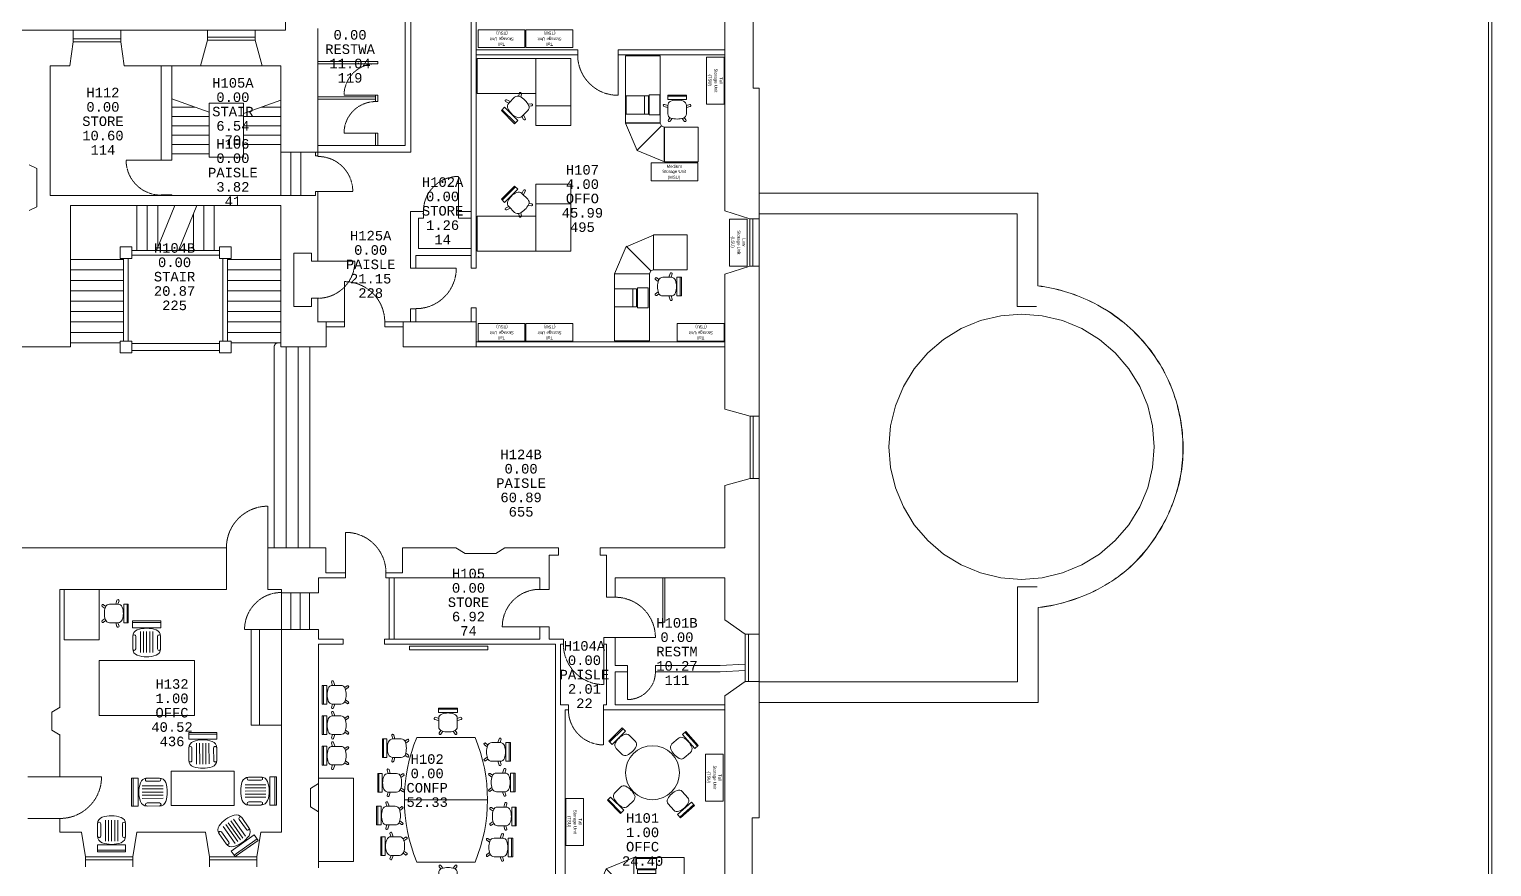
# Model space of a CAD drawing. Extents: x 0 to 84000, y 0 to 59400.
# Drawn here: x 48723 to 83900, y 20954 to 41092 of the extents above; entities that cross this region are included whole.
import ezdxf
from ezdxf.enums import TextEntityAlignment as Align

# ---------------------------------------------------------------- set-up
doc = ezdxf.new("R2010")
doc.units = 0
doc.header["$MEASUREMENT"] = 0
doc.linetypes.add('HIDDEN', pattern=[0.375, 0.25, -0.125])
doc.layers.get('0').update_dxf_attribs({"linetype": 'CONTINUOUS', "lineweight": 18})
for name, color, linetype, lineweight in [('001BUILDING', 7, 'CONTINUOUS', 18), ('001FORMAT', 7, 'CONTINUOUS', 18), ('725FURNITURE', 4, 'CONTINUOUS', 18), ('RM$TXT', 7, 'CONTINUOUS', 18)]:
    doc.layers.add(name, color=color, linetype=linetype, lineweight=lineweight)
doc.styles.add('MONOTXT', font='MONOTXT')

# ---------------------------------------------------------------- blocks, each defined once
blk = doc.blocks.new('1HH0216B')
at = {"linetype": 'Continuous'}
blk.add_line((0, 970), (0, 0), dxfattribs=at)
at = {"linetype": 'HIDDEN'}
for p, q in [((38.082313, 969.252032), (0.000304, 969.999878)), ((76.105602, 967.009669), (38.082313, 969.252032)), ((114.011541, 963.276249), (76.105602, 967.009669)), ((151.741683, 958.057527), (114.011541, 963.276249)), ((189.23785, 951.36155), (151.741683, 958.057527)), ((226.442226, 943.198644), (189.23785, 951.36155)), ((263.297445, 933.581394), (226.442226, 943.198644)), ((299.746679, 922.52463), (263.297445, 933.581394)), ((335.733725, 910.0454), (299.746679, 922.52463)), ((371.203094, 896.162946), (335.733725, 910.0454)), ((406.100095, 880.898675), (371.203094, 896.162946)), ((440.370919, 864.276123), (406.100095, 880.898675)), ((473.962724, 846.32092), (440.370919, 864.276123)), ((506.823713, 827.060752), (473.962724, 846.32092)), ((538.903216, 806.525317), (506.823713, 827.060752)), ((570.151771, 784.746278), (538.903216, 806.525317)), ((600.521193, 761.757219), (570.151771, 784.746278)), ((629.964655, 737.593585), (600.521193, 761.757219)), ((658.436758, 712.292636), (629.964655, 737.593585)), ((685.893599, 685.893384), (658.436758, 712.292636)), ((712.292843, 658.436534), (685.893599, 685.893384)), ((737.593783, 629.964423), (712.292843, 658.436534)), ((761.757407, 600.520954), (737.593783, 629.964423)), ((784.746457, 570.151524), (761.757407, 600.520954)), ((806.525486, 538.902963), (784.746457, 570.151524)), ((827.060911, 506.823453), (806.525486, 538.902963)), ((846.321069, 473.962458), (827.060911, 506.823453)), ((864.276261, 440.370648), (846.321069, 473.962458)), ((880.898803, 406.099818), (864.276261, 440.370648)), ((896.163063, 371.202812), (880.898803, 406.099818)), ((910.045505, 335.733439), (896.163063, 371.202812)), ((922.524724, 299.746389), (910.045505, 335.733439)), ((933.581476, 263.297152), (922.524724, 299.746389)), ((943.198715, 226.44193), (933.581476, 263.297152)), ((951.36161, 189.237551), (943.198715, 226.44193)), ((958.057575, 151.741382), (951.36161, 189.237551)), ((963.276285, 114.011239), (958.057575, 151.741382)), ((967.009693, 76.105298), (963.276285, 114.011239)), ((969.252044, 38.082009), (967.009693, 76.105298)), ((969.999878, 0), (969.252044, 38.082009))]:
    blk.add_line(p, q, dxfattribs=at)
blk = doc.blocks.new('2HH0216B')
at = {"linetype": 'Continuous'}
blk.add_line((0, 1000), (0, 0), dxfattribs=at)
at = {"linetype": 'HIDDEN'}
for p, q in [((39.260117, 999.228902), (0.000314, 999.999878)), ((78.459383, 996.917189), (39.260117, 999.228902)), ((117.537671, 993.068302), (78.459383, 996.917189)), ((156.434725, 987.688176), (117.537671, 993.068302)), ((195.090568, 980.785107), (156.434725, 987.688176)), ((233.445595, 972.369739), (195.090568, 980.785107)), ((271.440666, 962.455049), (233.445595, 972.369739)), ((309.017196, 951.056323), (271.440666, 962.455049)), ((346.117243, 938.191137), (309.017196, 951.056323)), ((382.683603, 923.87933), (346.117243, 938.191137)), ((418.659893, 908.142968), (382.683603, 923.87933)), ((453.99064, 891.006316), (418.659893, 908.142968)), ((488.621367, 872.495797), (453.99064, 891.006316)), ((522.498675, 852.639954), (488.621367, 872.495797)), ((555.570328, 831.469402), (522.498675, 852.639954)), ((587.785333, 809.016785), (555.570328, 831.469402)), ((619.094016, 785.316723), (587.785333, 809.016785)), ((649.4481, 760.405761), (619.094016, 785.316723)), ((678.800784, 734.322308), (649.4481, 760.405761)), ((707.106806, 707.106584), (678.800784, 734.322308)), ((734.322521, 678.800553), (707.106806, 707.106584)), ((760.405965, 649.447862), (734.322521, 678.800553)), ((785.316918, 619.093769), (760.405965, 649.447862)), ((809.016969, 587.785079), (785.316918, 619.093769)), ((831.469576, 555.570067), (809.016969, 587.785079)), ((852.640118, 522.498407), (831.469576, 555.570067)), ((872.49595, 488.621093), (852.640118, 522.498407)), ((891.006458, 453.99036), (872.49595, 488.621093)), ((908.143099, 418.659608), (891.006458, 453.99036)), ((923.87945, 382.683313), (908.143099, 418.659608)), ((938.191246, 346.116949), (923.87945, 382.683313)), ((951.05642, 309.016897), (938.191246, 346.116949)), ((962.455134, 271.440364), (951.05642, 309.016897)), ((972.369813, 233.44529), (962.455134, 271.440364)), ((980.785168, 195.09026), (972.369813, 233.44529)), ((987.688225, 156.434415), (980.785168, 195.09026)), ((993.068339, 117.53736), (987.688225, 156.434415)), ((996.917213, 78.459071), (993.068339, 117.53736)), ((999.228915, 39.259803), (996.917213, 78.459071)), ((999.999878, 0), (999.228915, 39.259803))]:
    blk.add_line(p, q, dxfattribs=at)
blk = doc.blocks.new('3HH0216B')
at = {"linetype": 'Continuous'}
blk.add_line((0, 900), (0, 0), dxfattribs=at)
at = {"linetype": 'HIDDEN'}
for p, q in [((35.334105, 899.306), (0.000283, 899.999878)), ((70.613444, 897.225458), (35.334105, 899.306)), ((105.783903, 893.761459), (70.613444, 897.225458)), ((140.791251, 888.919346), (105.783903, 893.761459)), ((175.581508, 882.706584), (140.791251, 888.919346)), ((210.101033, 875.132754), (175.581508, 882.706584)), ((244.296596, 866.209532), (210.101033, 875.132754)), ((278.115472, 855.950679), (244.296596, 866.209532)), ((311.505515, 844.372012), (278.115472, 855.950679)), ((344.415238, 831.491385), (311.505515, 844.372012)), ((376.793899, 817.32866), (344.415238, 831.491385)), ((408.591571, 801.905673), (376.793899, 817.32866)), ((439.759224, 785.246207), (408.591571, 801.905673)), ((470.248801, 767.375948), (439.759224, 785.246207)), ((500.013289, 748.322452), (470.248801, 767.375948)), ((529.006792, 728.115097), (500.013289, 748.322452)), ((557.184606, 706.785041), (529.006792, 728.115097)), ((584.503282, 684.365175), (557.184606, 706.785041)), ((610.920697, 660.890068), (584.503282, 684.365175)), ((636.396117, 636.395917), (610.920697, 660.890068)), ((660.89026, 610.92049), (636.396117, 636.395917)), ((684.365359, 584.503068), (660.89026, 610.92049)), ((706.785216, 557.184385), (684.365359, 584.503068)), ((728.115263, 529.006564), (706.785216, 557.184385)), ((748.322608, 500.013054), (728.115263, 529.006564)), ((767.376096, 470.24856), (748.322608, 500.013054)), ((785.246345, 439.758978), (767.376096, 470.24856)), ((801.905802, 408.591319), (785.246345, 439.758978)), ((817.328778, 376.793642), (801.905802, 408.591319)), ((831.491494, 344.414977), (817.328778, 376.793642)), ((844.37211, 311.50525), (831.491494, 344.414977)), ((855.950766, 278.115203), (844.37211, 311.50525)), ((866.209609, 244.296324), (855.950766, 278.115203)), ((875.13282, 210.100758), (866.209609, 244.296324)), ((882.70664, 175.581231), (875.13282, 210.100758)), ((888.91939, 140.790972), (882.70664, 175.581231)), ((893.761493, 105.783622), (888.91939, 140.790972)), ((897.22548, 70.613163), (893.761493, 105.783622)), ((899.306011, 35.333822), (897.22548, 70.613163)), ((899.999878, 0), (899.306011, 35.333822))]:
    blk.add_line(p, q, dxfattribs=at)
blk = doc.blocks.new('4HH0216B')
at = {"linetype": 'Continuous'}
blk.add_line((0, 670), (0, 0), dxfattribs=at)
at = {"linetype": 'HIDDEN'}
for p, q in [((26.304277, 669.483324), (0.00021, 669.999878)), ((52.567784, 667.934476), (26.304277, 669.483324)), ((78.750235, 665.355722), (52.567784, 667.934476)), ((104.811259, 661.751038), (78.750235, 665.355722)), ((130.710672, 657.125982), (104.811259, 661.751038)), ((156.408539, 651.487686), (130.710672, 657.125982)), ((181.865235, 644.844844), (156.408539, 651.487686)), ((207.041509, 637.207698), (181.865235, 644.844844)), ((231.898539, 628.588024), (207.041509, 637.207698)), ((256.397999, 618.999114), (231.898539, 628.588024)), ((280.502112, 608.455752), (256.397999, 618.999114)), ((304.173711, 596.974196), (280.502112, 608.455752)), ((327.376296, 584.572149), (304.173711, 596.974196)), ((350.074091, 571.268735), (327.376296, 584.572149)), ((372.232098, 557.084466), (350.074091, 571.268735)), ((393.816149, 542.041213), (372.232098, 557.084466)), ((414.792965, 526.162173), (393.816149, 542.041213)), ((435.130201, 509.471829), (414.792965, 526.162173)), ((454.796498, 491.995917), (435.130201, 509.471829)), ((473.761531, 473.761383), (454.796498, 491.995917)), ((491.99606, 454.796343), (473.761531, 473.761383)), ((509.471966, 435.130041), (491.99606, 454.796343)), ((526.162303, 414.7928), (509.471966, 435.130041)), ((542.041337, 393.815979), (526.162303, 414.7928)), ((557.084583, 372.231923), (542.041337, 393.815979)), ((571.268845, 350.073912), (557.084583, 372.231923)), ((584.572252, 327.376113), (571.268845, 350.073912)), ((596.974291, 304.173523), (584.572252, 327.376113)), ((608.45584, 280.501921), (596.974291, 304.173523)), ((618.999194, 256.397804), (608.45584, 280.501921)), ((628.588097, 231.898342), (618.999194, 256.397804)), ((637.207763, 207.041309), (628.588097, 231.898342)), ((644.844901, 181.865033), (637.207763, 207.041309)), ((651.487735, 156.408335), (644.844901, 181.865033)), ((657.126023, 130.710466), (651.487735, 156.408335)), ((661.751071, 104.811052), (657.126023, 130.710466)), ((665.355747, 78.750026), (661.751071, 104.811052)), ((667.934493, 52.567574), (665.355747, 78.750026)), ((669.483333, 26.304067), (667.934493, 52.567574)), ((669.999878, 0), (669.483333, 26.304067))]:
    blk.add_line(p, q, dxfattribs=at)
blk = doc.blocks.new('5HH0216B')
at = {"linetype": 'Continuous'}
blk.add_line((0, 890), (0, 0), dxfattribs=at)
at = {"linetype": 'HIDDEN'}
for p, q in [((34.941503, 889.31371), (0.000279, 889.999878)), ((69.82885, 887.256285), (34.941503, 889.31371)), ((104.608526, 883.830775), (69.82885, 887.256285)), ((139.226903, 879.042463), (104.608526, 883.830775)), ((173.630603, 872.898732), (139.226903, 879.042463)), ((207.766576, 865.409055), (173.630603, 872.898732)), ((241.582189, 856.58498), (207.766576, 865.409055)), ((275.0253, 846.440114), (241.582189, 856.58498)), ((308.044342, 834.9901), (275.0253, 846.440114)), ((340.588402, 822.252591), (308.044342, 834.9901)), ((372.607299, 808.247229), (340.588402, 822.252591)), ((404.051664, 792.995609), (372.607299, 808.247229)), ((434.87301, 776.521248), (404.051664, 792.995609)), ((465.023814, 758.849547), (434.87301, 776.521248)), ((494.457585, 740.007756), (465.023814, 758.849547)), ((523.128938, 720.024928), (494.457585, 740.007756)), ((550.993666, 698.931873), (523.128938, 720.024928)), ((578.008801, 676.761117), (550.993666, 698.931873)), ((604.132688, 653.546844), (578.008801, 676.761117)), ((629.325048, 629.32485), (604.132688, 653.546844)), ((653.547034, 604.132483), (629.325048, 629.32485)), ((676.761298, 578.008588), (653.547034, 604.132483)), ((698.932046, 550.993446), (676.761298, 578.008588)), ((720.025092, 523.128712), (698.932046, 550.993446)), ((740.007912, 494.457352), (720.025092, 523.128712)), ((758.849693, 465.023575), (740.007912, 494.457352)), ((776.521384, 434.872766), (758.849693, 465.023575)), ((792.995736, 404.051415), (776.521384, 434.872766)), ((808.247346, 372.607046), (792.995736, 404.051415)), ((822.252698, 340.588144), (808.247346, 372.607046)), ((834.990196, 308.04408), (822.252698, 340.588144)), ((846.440201, 275.025034), (834.990196, 308.04408)), ((856.585056, 241.58192), (846.440201, 275.025034)), ((865.40912, 207.766305), (856.585056, 241.58192)), ((872.898787, 173.630329), (865.40912, 207.766305)), ((879.042507, 139.226627), (872.898787, 173.630329)), ((883.830808, 104.608249), (879.042507, 139.226627)), ((887.256306, 69.828572), (883.830808, 104.608249)), ((889.313721, 34.941224), (887.256306, 69.828572)), ((889.999878, 0), (889.313721, 34.941224))]:
    blk.add_line(p, q, dxfattribs=at)
blk = doc.blocks.new('7HH0216B')
at = {"linetype": 'Continuous'}
blk.add_line((0, 760), (0, 0), dxfattribs=at)
at = {"linetype": 'HIDDEN'}
for p, q in [((29.837688, 759.413937), (0.000239, 759.999878)), ((59.629129, 757.657034), (29.837688, 759.413937)), ((89.328627, 754.73188), (59.629129, 757.657034)), ((118.890386, 750.642985), (89.328627, 754.73188)), ((148.268826, 745.396653), (118.890386, 750.642985)), ((177.418645, 739.000974), (148.268826, 745.396653)), ((206.294898, 731.465809), (177.418645, 739.000974)), ((234.85306, 722.802777), (206.294898, 731.465809)), ((263.049095, 713.025237), (234.85306, 722.802777)), ((290.839527, 702.148264), (263.049095, 713.025237)), ((318.181507, 690.188629), (290.839527, 702.148264)), ((345.032873, 677.164774), (318.181507, 690.188629)), ((371.352224, 663.09678), (345.032873, 677.164774)), ((397.098978, 648.00634), (371.352224, 663.09678)), ((422.233433, 631.916721), (397.098978, 648.00634)), ((446.716836, 614.852733), (422.233433, 631.916721)), ((470.511434, 596.840687), (446.716836, 614.852733)), ((493.580537, 577.908356), (470.511434, 596.840687)), ((515.888576, 558.084933), (493.580537, 577.908356)), ((537.401152, 537.400983), (515.888576, 558.084933)), ((558.085095, 515.888401), (537.401152, 537.400983)), ((577.908511, 493.580356), (558.085095, 515.888401)), ((596.840834, 470.511246), (577.908511, 493.580356)), ((614.852873, 446.716643), (596.840834, 470.511246)), ((631.916854, 422.233235), (614.852873, 446.716643)), ((648.006465, 397.098774), (631.916854, 422.233235)), ((663.096897, 371.352016), (648.006465, 397.098774)), ((677.164882, 345.032661), (663.096897, 371.352016)), ((690.188729, 318.18129), (677.164882, 345.032661)), ((702.148355, 290.839307), (690.188729, 318.18129)), ((713.025319, 263.048871), (702.148355, 290.839307)), ((722.802851, 234.852833), (713.025319, 263.048871)), ((731.465874, 206.294669), (722.802851, 234.852833)), ((739.001029, 177.418413), (731.465874, 206.294669)), ((745.396699, 148.268592), (739.001029, 177.418413)), ((750.643022, 118.890151), (745.396699, 148.268592)), ((754.731908, 89.32839), (750.643022, 118.890151)), ((757.657053, 59.628891), (754.731908, 89.32839)), ((759.413946, 29.837449), (757.657053, 59.628891)), ((759.999878, 0), (759.413946, 29.837449))]:
    blk.add_line(p, q, dxfattribs=at)
blk = doc.blocks.new('6HH0216B')
at = {"linetype": 'Continuous'}
blk.add_line((0, 840), (0, 0), dxfattribs=at)
at = {"linetype": 'HIDDEN'}
for p, q in [((32.978497, 839.352258), (0.000264, 839.999878)), ((65.905881, 837.410419), (32.978497, 839.352258)), ((98.731642, 834.177354), (65.905881, 837.410419)), ((131.405166, 829.658048), (98.731642, 834.177354)), ((163.876073, 823.859471), (131.405166, 829.658048)), ((196.094295, 816.790562), (163.876073, 823.859471)), ((228.010154, 808.462222), (196.094295, 816.790562)), ((259.574438, 798.887292), (228.010154, 808.462222)), ((290.738477, 788.080537), (259.574438, 798.887292)), ((321.454219, 776.058619), (290.738477, 788.080537)), ((351.674302, 762.840075), (321.454219, 776.058619)), ((381.352129, 748.445288), (351.674302, 762.840075)), ((410.441939, 732.896453), (381.352129, 748.445288)), ((438.898877, 716.217544), (410.441939, 732.896453)), ((466.679065, 698.434281), (438.898877, 716.217544)), ((493.739668, 679.574084), (466.679065, 698.434281)), ((520.038961, 659.666032), (493.739668, 679.574084)), ((545.536392, 638.740824), (520.038961, 659.666032)), ((570.192645, 616.830724), (545.536392, 638.740824)), ((593.969703, 593.969517), (570.192645, 616.830724)), ((616.830903, 570.192451), (593.969703, 593.969517)), ((638.740995, 545.536191), (616.830903, 570.192451)), ((659.666196, 520.038754), (638.740995, 545.536191)), ((679.574239, 493.739455), (659.666196, 520.038754)), ((698.434428, 466.678846), (679.574239, 493.739455)), ((716.217682, 438.898652), (698.434428, 466.678846)), ((732.896581, 410.441708), (716.217682, 438.898652)), ((748.445408, 381.351894), (732.896581, 410.441708)), ((762.840186, 351.674063), (748.445408, 381.351894)), ((776.05872, 321.453976), (762.840186, 351.674063)), ((788.080628, 290.73823), (776.05872, 321.453976)), ((798.887374, 259.574187), (788.080628, 290.73823)), ((808.462294, 228.0099), (798.887374, 259.574187)), ((816.790624, 196.094039), (808.462294, 228.0099)), ((823.859522, 163.875814), (816.790624, 196.094039)), ((829.65809, 131.404906), (823.859522, 163.875814)), ((834.177385, 98.73138), (829.65809, 131.404906)), ((837.41044, 65.905618), (834.177385, 98.73138)), ((839.352269, 32.978234), (837.41044, 65.905618)), ((839.999878, 0), (839.352269, 32.978234))]:
    blk.add_line(p, q, dxfattribs=at)
blk = doc.blocks.new('TSU')
blk.add_lwpolyline([(0, 425), (1129, 425), (1129, 0), (0, 0)], close=True)
for s, p in [('Tall', (557.5, 347.5)), ('Storage Unit', (557.5, 222.5))]:
    blk.add_text(s, height=75).set_placement(p, align=Align.MIDDLE_CENTER)
blk.add_text('(TSU)', height=75).set_placement((552.5, 72.5), align=Align.MIDDLE)
blk = doc.blocks.new('TBL-1610')
blk.add_lwpolyline([(0, 839.99832), (1609.99678, 839.99832), (1609.99678, 0), (0, 0)], close=True)
blk = doc.blocks.new('PED')
blk.add_lwpolyline([(0, 840), (470, 840), (470, 0), (0, 0)], close=True)
blk = doc.blocks.new('CHAIR')
blk.add_line((-225, -321), (225, -321))
for points in [[(-224, -100), (-224, 100, -0.322923), (-150, 202, -0.162834), (151, 202, -0.323725), (224, 100), (224, -100, -0.314936), (151, -204, -0.176261), (-150, -205, -0.314131), (-224, -100, -0.913611)], [(-123, 210), (-171, 277, 1.000002), (-211, 247), (-171, 193)], [(123, 210), (171, 277, -1.000002), (211, 247), (171, 193)], [(-225, -48), (-316, -77, 0.940476), (-304, -126), (-224, -100)], [(225, -48), (316, -77, -0.940476), (304, -126), (224, -100)]]:
    blk.add_lwpolyline(points, format="xyb")
blk.add_lwpolyline([(-225, -240), (225, -240), (225, -348), (-225, -348)], close=True)
blk = doc.blocks.new('TBL-1410')
blk.add_lwpolyline([(0, 840), (1410, 840), (1410, 0), (0, 0)], close=True)
blk = doc.blocks.new('TERM')
blk.add_line((449, 364), (17, 364))
for points in [[(17, 809), (455, 809), (455, 274), (17, 274)], [(0, 0), (481, 0), (481, 254), (0, 254)]]:
    blk.add_lwpolyline(points, close=True)
blk = doc.blocks.new('TBL-810')
blk.add_lwpolyline([(0, 840), (810, 840), (810, 0), (0, 0)], close=True)
blk = doc.blocks.new('MSU')
blk.add_lwpolyline([(0, 425), (1129, 425), (1129, 0), (0, 0)], close=True)
for s, p in [('Medium', (557.5, 347.5)), ('(MSU)', (552.5, 72.5))]:
    blk.add_text(s, height=75).set_placement(p, align=Align.MIDDLE)
blk.add_text('Storage Unit', height=75).set_placement((557.5, 222.5), align=Align.MIDDLE_CENTER)
blk = doc.blocks.new('LSU')
blk.add_lwpolyline([(0, 425), (1129, 425), (1129, 0), (0, 0)], close=True)
for s, p in [('Low', (557.5, 347.5)), ('(LSU)', (552.5, 72.5))]:
    blk.add_text(s, height=75).set_placement(p, align=Align.MIDDLE)
blk.add_text('Storage Unit', height=75).set_placement((557.5, 222.5), align=Align.MIDDLE_CENTER)
blk = doc.blocks.new('TBL-1210')
blk.add_lwpolyline([(0, 839.99832), (1209.99758, 839.99832), (1209.99758, 0), (0, 0)], close=True)
blk = doc.blocks.new('SECDESK')
for p, q in [((-661, 274), (0, 0)), ((-661, -566), (-661, 274)), ((-594, -594), (0, 0)), ((274, -661), (0, 0)), ((-661, -566), (-594, -594)), ((-566, -661), (-594, -594)), ((274, -661), (-566, -661))]:
    blk.add_line(p, q)
for name, p, rotation in [('TBL-1210', (-666, 274), 180), ('TBL-1210', (274, -1876), 90), ('TERM', (249, -1207), 90)]:
    blk.add_blockref(name, p, dxfattribs=dict(rotation=rotation))
blk.add_blockref('CHAIR', (-970, -986))
blk = doc.blocks.new('TBL-D1300')
blk.add_circle((0, 0), 650)
blk = doc.blocks.new('CHAIR_VIS')
blk.add_line((-220, -338), (230, -338))
blk.add_lwpolyline([(-219, -117), (-219, 83, -0.322923), (-145, 186, -0.162834), (156, 185, -0.323725), (229, 83), (229, -117, -0.314936), (156, -221, -0.176261), (-145, -221, -0.314131), (-219, -117, -0.913611)], format="xyb")
blk.add_lwpolyline([(-220, -256), (230, -256), (230, -365), (-220, -365)], close=True)
blk = doc.blocks.new('TBL-2010')
blk.add_lwpolyline([(0, 840), (2010, 840), (2010, 0), (0, 0)], close=True)
blk = doc.blocks.new('SEAT')
for p, q in [((338, 467), (-337, 467)), ((-260, -165), (-260, 134)), ((-150, -252), (-150, 252)), ((-75, -252), (-75, 252)), ((0, -252), (0, 252)), ((75, -252), (75, 252)), ((150, -252), (150, 252)), ((262, 134), (262, -165))]:
    blk.add_line(p, q)
blk.add_lwpolyline([(338, 344), (-337, 344), (-337, 507), (338, 507)], close=True)
blk.add_lwpolyline([(337, 134), (337, -165, -0.322923), (226, -319, -0.162834), (-226, -318, -0.323725), (-335, -165), (-335, 134, -0.314936), (-226, 291, -0.176261), (226, 291, -0.314131), (337, 134, -0.913611)], format="xyb")
for centre, start, end in [((-298, 134), 360, 180), ((299, 134), 359.8086, 180.1914), ((-298, -165), 180, 360), ((299, -165), 180, 0)]:
    blk.add_arc(centre, 37.5, start, end)
blk = doc.blocks.new('DIRDESK')
for p, q in [((-1146, 0), (-1146, -1320)), ((1146, 0), (-1146, 0)), ((1146, -1320), (1146, 0)), ((-1146, -1320), (1146, -1320))]:
    blk.add_line(p, q)
blk.add_blockref('SEAT', (-6, 444))
blk = doc.blocks.new('BOOKCAB')
for p, q in [((0, 2304), (0, 0)), ((732, 2304), (0, 2304)), ((200, 2304), (200, 0)), ((732, 0), (732, 2304)), ((0, 0), (732, 0))]:
    blk.add_line(p, q)
blk = doc.blocks.new('COFTAB')
for p, q in [((1512, 828), (0, 828)), ((0, 828), (0, 0)), ((1512, 0), (1512, 828)), ((0, 0), (1512, 0))]:
    blk.add_line(p, q)

msp = doc.modelspace()

# ---------------------------------------------------------------- linework, layer by layer
at = {"layer": '001BUILDING', "linetype": 'Continuous'}
for p, q in [((54884, 48229), (54884, 41069)), ((66138, 48225), (66138, 39675)), ((65454, 44093), (65454, 36723)), ((57764, 41778), (57764, 38293)), ((57904, 41778), (57904, 38133)), ((59354, 41313), (59354, 35343)), ((59474, 41313), (59474, 35343)), ((43107, 41069), (54884, 41069)), ((49783, 41069), (49783, 40788)), ((49783, 40863), (50923, 40863)), ((50923, 41069), (50923, 40788)), ((52843, 40212), (53013, 40829)), ((53013, 41069), (53013, 40830)), ((53014, 40904), (54154, 40904)), ((53014, 40829), (54154, 40829)), ((54153, 41069), (54153, 40830)), ((54323, 40212), (54153, 40829)), ((55665, 41113), (55665, 38041)), ((49703, 40212), (49783, 40787)), ((49783, 40788), (50923, 40788)), ((51004, 40212), (50924, 40787)), ((59474, 40593), (61914, 40593)), ((59474, 40473), (61914, 40473)), ((61914, 40593), (61914, 40473)), ((62884, 40593), (62884, 40473)), ((62884, 40593), (65454, 40593)), ((62884, 40473), (65454, 40473)), ((49223, 40213), (49223, 37093)), ((49223, 40213), (49703, 40213)), ((51003, 40213), (54773, 40213)), ((51893, 40213), (51893, 37943)), ((52153, 40213), (52153, 37943)), ((54773, 40213), (54773, 38133)), ((55665, 40313), (57105, 40313)), ((55665, 40263), (57105, 40263)), ((57105, 40313), (57105, 40263)), ((52153, 39418), (53053, 39096)), ((55665, 39463), (57055, 39463)), ((55665, 39413), (57055, 39413)), ((57055, 39503), (57055, 39353)), ((57055, 39503), (57105, 39503)), ((57105, 39503), (57105, 39353)), ((66138, 39675), (66280, 39675)), ((66280, 39675), (66280, 22131)), ((52153, 39218), (52712, 39218)), ((53053, 39313), (53053, 38013)), ((53053, 39313), (53873, 39313)), ((53873, 39063), (54773, 39385)), ((53873, 39313), (53873, 38013)), ((54306, 39218), (54773, 39218)), ((57055, 39353), (57105, 39353)), ((52153, 38993), (53053, 38993)), ((52153, 38768), (53053, 38768)), ((53873, 38993), (54773, 38993)), ((53873, 38768), (54773, 38768)), ((52153, 38543), (53053, 38543)), ((53873, 38543), (54773, 38543)), ((57055, 38593), (57055, 38293)), ((57055, 38593), (57105, 38593)), ((57105, 38593), (57105, 38293)), ((52153, 38318), (53053, 38318)), ((52153, 38093), (53053, 38093)), ((53053, 38013), (53873, 38013)), ((53873, 38318), (54773, 38318)), ((54765, 38133), (57904, 38133)), ((54773, 38133), (54773, 37093)), ((55013, 38133), (55013, 37093)), ((55253, 38133), (55253, 37093)), ((55605, 38133), (55605, 38050)), ((55605, 38050), (55665, 38050)), ((55665, 38293), (57764, 38293)), ((48904, 37746), (48724, 37833)), ((48903, 37746), (48903, 36820)), ((51893, 37943), (52153, 37943)), ((49223, 37093), (55607, 37093)), ((51893, 37113), (51893, 37093)), ((51893, 37113), (52153, 37113)), ((52153, 37113), (52153, 37093)), ((55605, 37192), (55665, 37192)), ((55605, 37192), (55605, 37093)), ((55665, 37192), (55665, 35513)), ((66280, 37154), (72986, 37154)), ((72986, 37154), (72986, 34923)), ((48723, 36733), (48903, 36820)), ((49713, 36853), (54773, 36853)), ((49713, 36853), (49713, 33453)), ((51313, 36853), (51313, 35773)), ((51563, 36853), (51563, 35773)), ((51780, 35773), (52221, 36853)), ((51813, 36853), (51813, 35854)), ((52309, 35773), (52750, 36853)), ((52673, 36664), (52673, 35773)), ((52923, 36853), (52923, 35773)), ((53173, 36853), (53173, 35773)), ((54773, 36853), (54773, 33453)), ((57894, 36713), (57894, 35343)), ((57894, 36713), (58204, 36713)), ((58204, 36713), (58204, 36548)), ((59044, 36713), (59354, 36713)), ((59044, 36713), (59044, 36548)), ((66052, 36534), (65454, 36723)), ((66280, 36654), (72486, 36654)), ((72486, 36654), (72486, 34423)), ((58084, 36548), (58084, 35818)), ((58084, 36548), (58204, 36548)), ((59044, 36548), (59354, 36548)), ((66052, 36534), (66280, 36534)), ((66052, 36534), (66052, 35394)), ((66127, 36534), (66127, 35394)), ((49713, 35553), (50993, 35553)), ((50908, 35858), (51188, 35858)), ((50908, 35858), (50908, 35578)), ((50908, 35578), (51188, 35578)), ((50993, 35578), (50993, 33593)), ((51103, 35578), (51103, 33593)), ((51188, 35858), (51188, 35578)), ((51188, 35773), (53298, 35773)), ((51188, 35663), (53298, 35663)), ((53298, 35858), (53578, 35858)), ((53298, 35858), (53298, 35578)), ((53298, 35578), (53578, 35578)), ((53383, 35578), (53383, 33593)), ((53493, 35578), (53493, 33593)), ((53493, 35553), (54773, 35553)), ((53578, 35858), (53578, 35578)), ((55085, 35708), (55085, 34428)), ((55085, 35708), (55515, 35708)), ((55515, 35708), (55515, 35513)), ((58024, 35653), (58024, 35343)), ((58024, 35653), (59354, 35653)), ((58084, 35818), (59354, 35818)), ((49713, 35303), (50993, 35303)), ((53493, 35303), (54773, 35303)), ((55515, 35513), (55665, 35513)), ((57894, 35343), (58024, 35343)), ((59354, 35343), (59474, 35343)), ((65454, 35203), (66056, 35394)), ((65454, 35203), (65454, 31954)), ((66056, 35394), (66280, 35394)), ((49713, 35053), (50993, 35053)), ((53493, 35053), (54773, 35053)), ((73066, 34909), (72985, 34920)), ((73067, 34911), (72986, 34923)), ((73147, 34896), (73066, 34909)), ((73148, 34898), (73067, 34911)), ((73228, 34881), (73147, 34896)), ((73228, 34884), (73148, 34898)), ((73309, 34867), (73228, 34884)), ((73308, 34865), (73228, 34881)), ((73388, 34847), (73308, 34865)), ((73389, 34850), (73309, 34867)), ((73468, 34828), (73388, 34847)), ((73468, 34831), (73389, 34850)), ((73548, 34810), (73468, 34831)), ((73547, 34807), (73468, 34828)), ((49713, 34803), (50993, 34803)), ((49713, 34553), (50993, 34553)), ((53493, 34803), (54773, 34803)), ((53493, 34553), (54773, 34553)), ((55515, 34623), (55515, 34428)), ((55515, 34623), (55665, 34623)), ((55665, 34623), (55665, 34053)), ((73626, 34785), (73547, 34807)), ((73627, 34788), (73548, 34810)), ((73705, 34761), (73626, 34785)), ((73705, 34764), (73627, 34788)), ((73783, 34738), (73705, 34764)), ((73783, 34736), (73705, 34761)), ((73861, 34711), (73783, 34738)), ((73860, 34709), (73783, 34736)), ((73937, 34681), (73860, 34709)), ((73938, 34683), (73861, 34711)), ((74014, 34651), (73937, 34681)), ((74015, 34653), (73938, 34683)), ((74089, 34619), (74014, 34651)), ((74090, 34621), (74015, 34653)), ((74165, 34586), (74089, 34619)), ((74166, 34588), (74090, 34621)), ((74251, 34545), (74165, 34586)), ((74165, 34586), (74165, 34586)), ((74253, 34547), (74166, 34588)), ((74166, 34588), (74166, 34588)), ((74337, 34503), (74251, 34545)), ((74338, 34505), (74253, 34547)), ((74422, 34458), (74337, 34503)), ((74423, 34460), (74338, 34505)), ((49713, 34303), (50993, 34303)), ((53493, 34303), (54773, 34303)), ((55085, 34428), (55515, 34428)), ((57894, 34373), (57894, 34053)), ((57894, 34373), (58024, 34373)), ((58024, 34373), (58024, 34053)), ((59354, 34393), (59474, 34393)), ((59354, 34393), (59354, 34053)), ((59474, 34393), (59474, 33453)), ((72091, 34204), (71604, 34087)), ((72590, 34243), (72091, 34204)), ((72486, 34423), (72952, 34423)), ((73089, 34204), (72590, 34243)), ((73576, 34087), (73089, 34204)), ((74506, 34411), (74422, 34458)), ((74507, 34413), (74423, 34460)), ((74588, 34362), (74506, 34411)), ((74590, 34364), (74507, 34413)), ((74670, 34311), (74588, 34362)), ((74671, 34314), (74590, 34364)), ((74750, 34259), (74670, 34311)), ((74751, 34261), (74671, 34314)), ((74829, 34204), (74750, 34259)), ((74830, 34206), (74751, 34261)), ((74906, 34148), (74829, 34204)), ((74908, 34150), (74830, 34206)), ((74982, 34089), (74906, 34148)), ((74984, 34091), (74908, 34150)), ((49713, 34053), (50993, 34053)), ((49713, 33803), (50993, 33803)), ((53493, 34053), (54773, 34053)), ((53493, 33803), (54773, 33803)), ((55655, 34053), (56305, 34053)), ((55865, 34053), (55865, 33453)), ((55865, 33933), (56305, 33933)), ((56305, 34053), (56305, 33933)), ((57274, 34053), (57274, 33933)), ((57274, 34053), (59474, 34053)), ((57274, 33933), (57714, 33933)), ((57714, 34053), (57714, 33453)), ((71142, 33895), (70715, 33634)), ((71604, 34087), (71142, 33895)), ((74038, 33895), (73576, 34087)), ((74465, 33634), (74038, 33895)), ((75057, 34029), (74982, 34089)), ((75059, 34031), (74984, 34091)), ((75130, 33967), (75057, 34029)), ((75132, 33969), (75059, 34031)), ((75202, 33904), (75130, 33967)), ((75204, 33906), (75132, 33969)), ((75272, 33839), (75202, 33904)), ((75274, 33840), (75204, 33906)), ((75341, 33772), (75272, 33839)), ((75342, 33773), (75274, 33840)), ((75396, 33715), (75341, 33772)), ((75341, 33772), (75341, 33772)), ((75397, 33717), (75342, 33773)), ((75342, 33773), (75342, 33773)), ((44093, 33453), (49713, 33453)), ((49713, 33553), (50908, 33553)), ((50908, 33593), (50908, 33313)), ((50908, 33593), (51188, 33593)), ((51188, 33593), (51188, 33313)), ((51188, 33538), (53298, 33538)), ((53298, 33593), (53298, 33313)), ((53298, 33593), (53578, 33593)), ((53578, 33593), (53578, 33313)), ((53578, 33553), (54773, 33553)), ((54616, 33469), (54615, 33465)), ((54615, 33465), (54615, 33461)), ((54615, 33461), (54615, 33457)), ((54615, 33457), (54615, 33453)), ((54615, 33453), (54615, 28624)), ((54617, 33473), (54616, 33469)), ((54618, 33480), (54617, 33477)), ((54617, 33477), (54617, 33473)), ((54620, 33484), (54618, 33480)), ((54621, 33488), (54620, 33484)), ((54622, 33492), (54621, 33488)), ((54624, 33495), (54622, 33492)), ((54626, 33499), (54624, 33495)), ((54627, 33502), (54626, 33499)), ((54629, 33506), (54627, 33502)), ((54632, 33509), (54629, 33506)), ((54634, 33512), (54632, 33509)), ((54636, 33515), (54634, 33512)), ((54639, 33518), (54636, 33515)), ((54641, 33521), (54639, 33518)), ((54644, 33524), (54641, 33521)), ((54647, 33527), (54644, 33524)), ((54650, 33529), (54647, 33527)), ((54653, 33532), (54650, 33529)), ((54656, 33534), (54653, 33532)), ((54659, 33536), (54656, 33534)), ((54662, 33539), (54659, 33536)), ((54666, 33541), (54662, 33539)), ((54669, 33542), (54666, 33541)), ((54673, 33544), (54669, 33542)), ((54676, 33546), (54673, 33544)), ((54680, 33547), (54676, 33546)), ((54684, 33548), (54680, 33547)), ((54688, 33550), (54684, 33548)), ((54691, 33551), (54688, 33550)), ((54695, 33551), (54691, 33551)), ((54699, 33552), (54695, 33551)), ((54703, 33553), (54699, 33552)), ((54707, 33553), (54703, 33553)), ((54711, 33553), (54707, 33553)), ((54715, 33553), (54711, 33553)), ((54773, 33453), (55865, 33453)), ((54901, 28624), (54901, 33453)), ((55188, 28624), (55188, 33453)), ((55475, 33453), (55475, 28624)), ((57714, 33453), (65454, 33453)), ((59474, 33573), (65454, 33573)), ((70715, 33634), (70334, 33309)), ((74846, 33309), (74465, 33634)), ((75450, 33658), (75396, 33715)), ((75452, 33659), (75397, 33717)), ((75503, 33599), (75450, 33658)), ((75504, 33601), (75452, 33659)), ((75554, 33539), (75503, 33599)), ((75556, 33541), (75504, 33601)), ((75605, 33479), (75554, 33539)), ((75607, 33480), (75556, 33541)), ((75654, 33417), (75605, 33479)), ((75656, 33419), (75607, 33480)), ((75704, 33356), (75656, 33419)), ((50908, 33313), (51188, 33313)), ((51185, 33368), (53298, 33368)), ((53298, 33313), (53578, 33313)), ((70334, 33309), (70009, 32928)), ((75171, 32928), (74846, 33309)), ((75702, 33355), (75654, 33417)), ((75748, 33291), (75702, 33355)), ((75750, 33292), (75704, 33356)), ((75794, 33226), (75748, 33291)), ((75796, 33228), (75750, 33292)), ((75838, 33161), (75794, 33226)), ((75840, 33162), (75796, 33228)), ((75880, 33095), (75838, 33161)), ((75882, 33096), (75840, 33162)), ((75921, 33028), (75880, 33095)), ((75924, 33029), (75882, 33096)), ((70009, 32928), (69748, 32501)), ((75432, 32501), (75171, 32928)), ((75961, 32960), (75921, 33028)), ((75963, 32961), (75924, 33029)), ((76000, 32891), (75961, 32960)), ((76002, 32892), (75963, 32961)), ((76037, 32821), (76000, 32891)), ((76039, 32822), (76002, 32892)), ((76077, 32741), (76037, 32821)), ((76037, 32821), (76037, 32821)), ((76079, 32742), (76039, 32822)), ((76039, 32822), (76039, 32822)), ((76115, 32660), (76077, 32741)), ((76118, 32661), (76079, 32742)), ((69748, 32501), (69556, 32039)), ((75624, 32039), (75432, 32501)), ((76152, 32578), (76115, 32660)), ((76154, 32579), (76118, 32661)), ((76187, 32495), (76152, 32578)), ((76189, 32496), (76154, 32579)), ((76219, 32411), (76187, 32495)), ((76222, 32412), (76189, 32496)), ((76250, 32326), (76219, 32411)), ((76252, 32327), (76222, 32412)), ((69556, 32039), (69439, 31552)), ((75741, 31552), (75624, 32039)), ((76279, 32241), (76250, 32326)), ((76281, 32242), (76252, 32327)), ((76306, 32155), (76279, 32241)), ((76308, 32156), (76281, 32242)), ((76330, 32069), (76306, 32155)), ((76333, 32069), (76308, 32156)), ((76353, 31982), (76330, 32069)), ((76356, 31982), (76333, 32069)), ((66062, 31789), (65454, 31955)), ((66061, 30290), (66061, 31790)), ((66061, 31790), (66280, 31790)), ((66136, 30290), (66136, 31790)), ((76374, 31894), (76353, 31982)), ((76377, 31895), (76356, 31982)), ((76393, 31806), (76374, 31894)), ((76396, 31807), (76377, 31895)), ((76410, 31718), (76393, 31806)), ((76413, 31718), (76396, 31807)), ((76425, 31629), (76410, 31718)), ((76428, 31629), (76413, 31718)), ((69439, 31552), (69400, 31053)), ((75780, 31053), (75741, 31552)), ((76438, 31540), (76425, 31629)), ((76441, 31540), (76428, 31629)), ((76448, 31461), (76438, 31540)), ((76438, 31540), (76438, 31540)), ((76450, 31461), (76441, 31540)), ((76441, 31540), (76441, 31540)), ((76456, 31382), (76448, 31461)), ((76459, 31382), (76450, 31461)), ((76463, 31303), (76456, 31382)), ((76465, 31303), (76459, 31382)), ((69400, 31053), (69439, 30554)), ((75741, 30554), (75780, 31053)), ((76468, 31223), (76463, 31303)), ((76470, 31223), (76465, 31303)), ((76471, 31144), (76468, 31223)), ((76474, 31144), (76470, 31223)), ((76473, 31065), (76471, 31144)), ((76472, 30906), (76473, 30985)), ((76473, 30985), (76473, 31065)), ((76476, 31065), (76474, 31144)), ((76474, 30906), (76476, 30985)), ((76476, 30985), (76476, 31065)), ((76449, 30590), (76457, 30669)), ((76452, 30590), (76460, 30668)), ((76457, 30669), (76464, 30748)), ((76460, 30668), (76466, 30747)), ((76464, 30748), (76469, 30827)), ((76466, 30747), (76471, 30827)), ((76469, 30827), (76472, 30906)), ((76471, 30827), (76474, 30906)), ((65454, 30124), (66062, 30289)), ((66061, 30290), (66280, 30290)), ((69439, 30554), (69556, 30067)), ((75624, 30067), (75741, 30554)), ((76385, 30211), (76400, 30283)), ((76387, 30210), (76403, 30282)), ((76400, 30283), (76414, 30355)), ((76403, 30282), (76417, 30355)), ((76414, 30355), (76428, 30433)), ((76414, 30355), (76414, 30355)), ((76417, 30355), (76430, 30433)), ((76417, 30355), (76417, 30355)), ((76428, 30433), (76439, 30511)), ((76430, 30433), (76442, 30511)), ((76439, 30511), (76449, 30590)), ((76442, 30511), (76452, 30590)), ((65454, 30124), (65454, 28624)), ((69556, 30067), (69748, 29605)), ((75432, 29605), (75624, 30067)), ((76285, 29855), (76308, 29925)), ((76287, 29854), (76310, 29925)), ((76308, 29925), (76329, 29996)), ((76310, 29925), (76332, 29996)), ((76329, 29996), (76349, 30067)), ((76332, 29996), (76351, 30067)), ((76349, 30067), (76368, 30139)), ((76351, 30067), (76370, 30138)), ((76368, 30139), (76385, 30211)), ((76370, 30138), (76387, 30210)), ((69748, 29605), (70009, 29178)), ((75171, 29178), (75432, 29605)), ((76152, 29510), (76181, 29578)), ((76154, 29509), (76183, 29577)), ((76181, 29578), (76209, 29647)), ((76183, 29577), (76211, 29646)), ((76209, 29647), (76236, 29716)), ((76211, 29646), (76238, 29715)), ((76236, 29716), (76261, 29785)), ((76238, 29715), (76263, 29784)), ((76261, 29785), (76285, 29855)), ((76263, 29784), (76287, 29854)), ((75967, 29138), (76013, 29223)), ((75970, 29137), (76015, 29222)), ((76013, 29223), (76057, 29308)), ((76015, 29222), (76059, 29307)), ((76057, 29308), (76090, 29375)), ((76057, 29308), (76057, 29308)), ((76059, 29307), (76092, 29374)), ((76059, 29307), (76059, 29307)), ((76090, 29375), (76121, 29442)), ((76092, 29374), (76124, 29441)), ((76121, 29442), (76152, 29510)), ((76124, 29441), (76154, 29509)), ((70009, 29178), (70334, 28797)), ((74846, 28797), (75171, 29178)), ((75765, 28812), (75819, 28892)), ((75767, 28810), (75821, 28890)), ((75819, 28892), (75870, 28973)), ((75821, 28890), (75872, 28971)), ((75870, 28973), (75920, 29055)), ((75872, 28971), (75922, 29054)), ((75920, 29055), (75967, 29138)), ((75922, 29054), (75970, 29137)), ((48355, 28624), (53465, 28624)), ((53465, 28624), (53465, 27624)), ((54465, 28624), (55855, 28624)), ((54465, 28624), (54465, 27624)), ((55855, 28624), (55855, 28024)), ((57704, 28624), (58984, 28624)), ((57704, 28624), (57704, 28024)), ((58984, 28624), (59204, 28485)), ((60165, 28623), (59945, 28485)), ((60164, 28624), (61454, 28624)), ((61454, 28624), (61454, 28444)), ((62454, 28624), (65454, 28624)), ((62454, 28624), (62454, 28444)), ((70334, 28797), (70715, 28472)), ((74465, 28472), (74846, 28797)), ((75471, 28434), (75533, 28507)), ((75473, 28433), (75535, 28505)), ((75533, 28507), (75594, 28581)), ((75535, 28505), (75596, 28579)), ((75594, 28581), (75653, 28656)), ((75596, 28579), (75655, 28655)), ((75653, 28656), (75710, 28733)), ((75655, 28655), (75712, 28732)), ((75710, 28733), (75765, 28812)), ((75712, 28732), (75767, 28810)), ((59204, 28485), (59944, 28485)), ((61454, 28444), (61231, 28444)), ((61231, 28444), (61231, 27624)), ((62454, 28444), (62611, 28444)), ((62611, 28444), (62611, 27434)), ((70715, 28472), (71142, 28211)), ((71142, 28211), (71604, 28019)), ((73576, 28019), (74038, 28211)), ((74038, 28211), (74465, 28472)), ((75156, 28121), (75202, 28163)), ((75157, 28119), (75204, 28161)), ((75202, 28163), (75272, 28228)), ((75202, 28163), (75202, 28163)), ((75204, 28161), (75274, 28226)), ((75204, 28161), (75204, 28161)), ((75272, 28228), (75340, 28295)), ((75274, 28226), (75342, 28293)), ((75340, 28295), (75406, 28364)), ((75342, 28293), (75408, 28362)), ((75406, 28364), (75471, 28434)), ((75408, 28362), (75473, 28433)), ((55682, 27904), (56332, 27904)), ((55682, 27904), (55682, 27539)), ((55855, 28024), (56332, 28024)), ((56332, 28024), (56332, 27904)), ((57301, 28024), (57704, 28024)), ((57301, 28024), (57301, 27904)), ((57301, 27904), (61001, 27904)), ((57381, 27904), (57381, 26424)), ((57501, 27904), (57501, 26424)), ((61001, 27904), (61001, 27624)), ((62814, 27904), (65454, 27904)), ((62814, 27904), (62814, 27434)), ((63964, 27904), (63964, 26834)), ((64014, 27904), (64014, 26834)), ((65454, 27904), (65454, 26894)), ((71604, 28019), (72091, 27902)), ((72091, 27902), (72590, 27863)), ((72590, 27863), (73089, 27902)), ((73089, 27902), (73576, 28019)), ((74705, 27788), (74758, 27821)), ((74707, 27786), (74759, 27819)), ((74758, 27821), (74810, 27856)), ((74759, 27819), (74811, 27854)), ((74810, 27856), (74861, 27891)), ((74811, 27854), (74863, 27889)), ((74861, 27891), (74912, 27927)), ((74863, 27889), (74914, 27925)), ((74912, 27927), (74962, 27964)), ((74914, 27925), (74964, 27962)), ((74962, 27964), (75012, 28002)), ((74964, 27962), (75013, 28000)), ((75012, 28002), (75060, 28041)), ((75013, 28000), (75062, 28039)), ((75060, 28041), (75108, 28081)), ((75062, 28039), (75110, 28079)), ((75108, 28081), (75156, 28121)), ((75110, 28079), (75157, 28119)), ((49462, 27624), (53465, 27624)), ((49462, 27624), (49462, 24795)), ((54465, 27624), (54792, 27624)), ((54792, 26659), (54792, 27624)), ((54792, 27539), (55682, 27539)), ((55015, 27539), (55015, 26659)), ((55237, 27539), (55237, 26659)), ((55460, 27539), (55460, 26659)), ((61001, 27624), (61231, 27624)), ((72494, 27684), (72494, 25401)), ((72494, 27684), (72963, 27684)), ((73973, 27426), (74067, 27463)), ((73974, 27424), (74068, 27461)), ((74067, 27463), (74160, 27502)), ((74068, 27461), (74161, 27500)), ((74160, 27502), (74253, 27543)), ((74161, 27500), (74254, 27541)), ((74253, 27543), (74344, 27587)), ((74254, 27541), (74345, 27584)), ((74344, 27587), (74434, 27632)), ((74345, 27584), (74436, 27630)), ((74434, 27632), (74490, 27662)), ((74434, 27632), (74434, 27632)), ((74436, 27630), (74491, 27659)), ((74436, 27630), (74436, 27630)), ((74490, 27662), (74544, 27692)), ((74491, 27659), (74546, 27690)), ((74544, 27692), (74599, 27723)), ((74546, 27690), (74600, 27721)), ((74599, 27723), (74652, 27755)), ((74600, 27721), (74654, 27753)), ((74652, 27755), (74705, 27788)), ((74654, 27753), (74707, 27786)), ((62611, 27434), (62814, 27434)), ((72994, 27187), (73093, 27200)), ((72994, 27184), (73094, 27197)), ((72994, 27184), (72994, 24901)), ((73093, 27200), (73193, 27216)), ((73094, 27197), (73193, 27213)), ((73193, 27216), (73292, 27234)), ((73193, 27213), (73293, 27231)), ((73292, 27234), (73391, 27254)), ((73293, 27231), (73392, 27252)), ((73391, 27254), (73489, 27277)), ((73392, 27252), (73490, 27275)), ((73489, 27277), (73587, 27302)), ((73490, 27275), (73588, 27300)), ((73587, 27302), (73685, 27330)), ((73588, 27300), (73685, 27328)), ((73685, 27330), (73781, 27360)), ((73685, 27328), (73782, 27357)), ((73781, 27360), (73877, 27392)), ((73782, 27357), (73878, 27390)), ((73877, 27392), (73973, 27426)), ((73878, 27390), (73974, 27424)), ((63964, 26834), (64014, 26834)), ((65454, 26894), (65945, 26549)), ((54792, 26659), (55682, 26659)), ((54792, 26659), (54792, 21785)), ((55682, 26659), (55682, 26424)), ((55682, 26424), (56272, 26424)), ((56272, 26424), (56272, 26304)), ((57271, 26424), (61001, 26424)), ((57271, 26424), (57271, 26304)), ((61001, 26724), (61001, 26424)), ((61001, 26724), (61231, 26724)), ((61231, 26724), (61231, 26424)), ((61231, 26424), (61571, 26424)), ((61571, 26424), (61571, 26304)), ((62541, 26464), (62814, 26464)), ((62541, 26464), (62541, 26304)), ((62814, 26464), (62814, 25794)), ((65944, 26549), (66280, 26549)), ((65946, 25409), (65946, 26549)), ((66021, 25409), (66021, 26549)), ((55682, 26304), (56272, 26304)), ((55682, 26304), (55682, 22954)), ((57271, 26304), (61381, 26304)), ((61381, 26304), (61381, 18645)), ((61501, 26304), (61501, 24844)), ((61501, 26304), (61571, 26304)), ((62541, 26304), (62611, 26304)), ((62611, 26304), (62611, 24844)), ((62814, 25794), (63114, 25794)), ((63114, 25794), (63114, 25644)), ((63784, 25794), (65341, 25794)), ((63784, 25794), (63784, 25644)), ((65342, 25794), (65945, 25824)), ((62814, 25644), (63114, 25644)), ((62814, 25644), (62814, 24844)), ((63784, 25644), (65342, 25644)), ((65342, 25644), (65945, 25674)), ((65946, 25409), (65454, 25064)), ((65946, 25409), (66280, 25409)), ((66280, 25401), (72494, 25401)), ((65454, 25064), (65454, 19925)), ((49267, 24674), (49464, 24794)), ((49268, 24234), (49268, 24674)), ((61501, 24844), (61693, 24844)), ((61614, 24724), (61693, 24724)), ((61614, 24724), (61614, 18645)), ((61693, 24844), (61693, 24724)), ((62532, 24844), (62611, 24844)), ((62532, 24844), (62532, 24724)), ((62532, 24724), (65454, 24724)), ((62814, 24844), (65454, 24844)), ((66280, 24901), (72994, 24901)), ((49463, 24114), (49267, 24234)), ((49462, 24115), (49462, 23115)), ((48692, 23115), (49462, 23115)), ((55487, 22834), (55683, 22954)), ((55486, 22395), (55486, 22835)), ((55683, 22274), (55487, 22394)), ((55682, 22274), (55682, 20924)), ((48692, 22115), (49462, 22115)), ((49462, 22115), (49462, 21785)), ((66112, 18132), (66112, 22131)), ((66112, 22131), (66280, 22131)), ((49462, 21785), (49982, 21785)), ((50078, 21192), (49983, 21785)), ((51218, 21192), (51313, 21785)), ((51312, 21785), (52962, 21785)), ((53058, 21192), (52963, 21785)), ((54198, 21192), (54293, 21785)), ((54292, 21785), (54792, 21785)), ((50077, 21192), (50077, 20954)), ((50078, 21192), (51218, 21192)), ((50078, 21117), (51218, 21117)), ((51217, 21192), (51217, 20954)), ((53057, 21192), (53057, 20954)), ((53058, 21192), (54198, 21192)), ((53058, 21117), (54198, 21117)), ((54197, 21192), (54197, 20954))]:
    msp.add_line(p, q, dxfattribs=at)
at = {"layer": '001FORMAT'}
for p, q in [((83825, 59225), (83825, 175)), ((83900, 59300), (83900, 100))]:
    msp.add_line(p, q, dxfattribs=at)
at = {"layer": '725FURNITURE'}
for p, q in [((63062, 38835), (63902, 38835)), ((63067, 38835), (63341, 38174)), ((63930, 38768), (63336, 38174)), ((63902, 38835), (63930, 38768)), ((63997, 38740), (63930, 38768)), ((63997, 38740), (63997, 37900)), ((64002, 37900), (63341, 38174)), ((63738, 36137), (63077, 35863)), ((63738, 36147), (63738, 35307)), ((62803, 35207), (63077, 35868)), ((63670, 35279), (63077, 35873)), ((63643, 35212), (62803, 35212)), ((63643, 35212), (63670, 35279)), ((63738, 35307), (63670, 35279))]:
    msp.add_line(p, q, dxfattribs=at)
at = {"layer": '725FURNITURE', "linetype": 'Continuous'}
for p, q in [((57866, 26256), (59756, 26256)), ((57866, 26171), (57866, 26256)), ((59756, 26171), (57866, 26171)), ((59756, 26256), (59756, 26171)), ((58045, 24065), (59445, 24065)), ((57745, 22565), (59745, 22565)), ((58045, 21065), (59445, 21065))]:
    msp.add_line(p, q, dxfattribs=at)
for centre, start, end in [((61645, 22565), 157.3801, 202.6199), ((55845, 22565), 337.3801, 22.6199)]:
    msp.add_arc(centre, 3900, start, end, dxfattribs=at)

# ---------------------------------------------------------------- block references
at = {"layer": '001BUILDING', "linetype": 'Continuous', "xscale": 0.999998, "zscale": 0.999998}
for name, p, yscale, rotation in [('1HH0216B', (62884, 40473), 0.999998, 180), ('7HH0216B', (57055, 39503), 0.999998, 89.999706), ('7HH0216B', (57055, 38593), 0.999998, 89.999706), ('6HH0216B', (55665, 37193), -0.999998, 90.00026599999998), ('6HH0216B', (51893, 37943), -0.999998, 270), ('6HH0216B', (59044, 36713), -0.999998, 180), ('5HH0216B', (55665, 35513), 0.999998, 270), ('1HH0216B', (58024, 35343), 0.999998, 270.000231), ('2HH0216B', (54465, 28624), -0.999998, 180), ('5HH0216B', (54792, 26659), 0.999998, 89.999749), ('3HH0216B', (61001, 26724), 0.999998, 89.999751), ('1HH0216B', (62814, 26464), -0.999998, 90), ('1HH0216B', (62541, 26304), 0.999998, 180), ('4HH0216B', (63114, 25644), -0.999998, 0.000334), ('6HH0216B', (62532, 24724), 0.999998, 180), ('2HH0216B', (49462, 23115), 0.999998, 270.000224)]:
    msp.add_blockref(name, p, dxfattribs=dict(at, yscale=yscale, rotation=rotation))
at = {"layer": '001BUILDING', "linetype": 'Continuous', "xscale": 0.999998, "yscale": 0.999998, "zscale": 0.999998}
for p in [(56304, 34053), (56332, 28024)]:
    msp.add_blockref('1HH0216B', p, dxfattribs=at)
at = {"layer": '725FURNITURE'}
for name, p, rotation in [('TSU', (60646, 41078), 180), ('TSU', (61795, 41078), 180), ('TSU', (65016, 40418), 270), ('TERM', (63888, 39032), 90), ('CHAIR', (64306, 39159), 180), ('LSU', (65567, 36525), 270), ('CHAIR', (64062, 34904), 89.99999999999999), ('TERM', (63606, 34397), 90), ('TSU', (60646, 34016), 180), ('TSU', (61795, 34016), 180), ('TSU', (65434, 34016), 180), ('CHAIR_VIS', (63086, 23876), 224.6263206640326), ('CHAIR_VIS', (64395, 23790), 131.7614879076887), ('TSU', (64989, 23658), 270), ('CHAIR_VIS', (63042, 22654), 314.6263206640327), ('TSU', (61631, 22592), 270), ('CHAIR_VIS', (64312, 22548), 41.76148790768866)]:
    msp.add_blockref(name, p, dxfattribs=dict(at, rotation=rotation))
at = {"layer": '725FURNITURE', "xscale": -1, "rotation": 180}
msp.add_blockref('TBL-1410', (59497, 40388), dxfattribs=at)
at = {"layer": '725FURNITURE', "linetype": 'Continuous'}
for name, p, rotation in [('TBL-1610', (60907, 40388), 270), ('CHAIR', (60485, 39226), 315), ('PED', (60907, 39248), 270), ('TBL-1210', (50405, 26414), 90), ('CHAIR', (50756, 27044), 90), ('DIRDESK', (51552, 25914), 359.9918713044631), ('CHAIR', (56120, 25090), 270), ('CHAIR', (56120, 24357), 270), ('CHAIR', (58795, 24421), 180), ('SEAT', (52897, 23676), 0.1538077822447573), ('CHAIR', (56120, 23625), 270), ('CHAIR', (57567, 23805), 270), ('CHAIR', (59947, 23715), 90), ('COFTAB', (53652, 23256), 180), ('CHAIR', (57454, 22973), 270), ('CHAIR', (60060, 22982), 90), ('SEAT', (51689, 22749), 90.15380778266164), ('SEAT', (54165, 22775), 270.1538077826616), ('TBL-2010', (56522, 21077), 90), ('CHAIR', (57426, 22184), 270), ('SEAT', (50705, 21823), 180), ('CHAIR', (60088, 22165), 90), ('CHAIR', (57525, 21451), 270), ('CHAIR', (60004, 21418), 90), ('SECDESK', (62601, 20905), 89.99999999999999)]:
    msp.add_blockref(name, p, dxfattribs=dict(at, rotation=rotation))
at = {"layer": '725FURNITURE', "linetype": 'Continuous', "xscale": -1}
for name, p, rotation in [('TBL-1610', (63062, 38840), 270), ('CHAIR', (60485, 36917), 225), ('TBL-1610', (60907, 35756), 270), ('PED', (60907, 36896), 270), ('TBL-1610', (62803, 33602), 270), ('SEAT', (53656, 21806), 215.4127919367965)]:
    msp.add_blockref(name, p, dxfattribs=dict(at, rotation=rotation))
at = {"layer": '725FURNITURE'}
for name, p in [('TBL-810', (64002, 37900)), ('MSU', (63678, 37451)), ('TBL-1410', (59497, 35756)), ('TBL-810', (63738, 35307)), ('TBL-D1300', (63714, 23214))]:
    msp.add_blockref(name, p, dxfattribs=at)
at = {"layer": '725FURNITURE', "linetype": 'Continuous'}
msp.add_blockref('BOOKCAB', (54060, 24355), dxfattribs=at)
at = {"layer": '725FURNITURE', "linetype": 'Continuous', "xscale": -1}
msp.add_blockref('CHAIR', (58795, 20708), dxfattribs=at)

# ---------------------------------------------------------------- texts
at = {"layer": 'RM$TXT', "style": 'MONOTXT'}
for s, p in [('0.00', (56439, 40843)), ('RESTWA', (56439, 40498)), ('11.04', (56439, 40153)), ('H105A', (53621, 39688)), ('119', (56439, 39808)), ('H112', (50495, 39455)), ('0.00', (53621, 39343)), ('0.00', (50495, 39110)), ('STAIR', (53621, 38998)), ('STORE', (50495, 38765)), ('6.54', (53621, 38653)), ('10.60', (50495, 38420)), ('H106', (53621, 38221)), ('70', (53621, 38308)), ('114', (50495, 38075)), ('0.00', (53621, 37876)), ('PAISLE', (53621, 37531)), ('H107', (62028, 37598)), ('3.82', (53621, 37186)), ('H102A', (58665, 37302)), ('4.00', (62028, 37253)), ('41', (53621, 36841)), ('0.00', (58665, 36957)), ('OFFO', (62028, 36908)), ('STORE', (58665, 36612)), ('45.99', (62028, 36563)), ('H125A', (56935, 36014)), ('1.26', (58665, 36267)), ('495', (62028, 36218)), ('H104B', (52218, 35718)), ('0.00', (56935, 35669)), ('14', (58665, 35922)), ('0.00', (52218, 35373)), ('PAISLE', (56935, 35324)), ('STAIR', (52218, 35028)), ('21.15', (56935, 34979)), ('20.87', (52218, 34683)), ('228', (56935, 34634)), ('225', (52218, 34338)), ('H124B', (60553, 30754)), ('0.00', (60553, 30409)), ('PAISLE', (60553, 30064)), ('60.89', (60553, 29719)), ('655', (60553, 29374)), ('H105', (59288, 27889)), ('0.00', (59288, 27544)), ('STORE', (59288, 27199)), ('6.92', (59288, 26854)), ('74', (59288, 26509)), ('H101B', (64302, 26704)), ('H104A', (62077, 26149)), ('0.00', (64302, 26359)), ('0.00', (62077, 25804)), ('RESTM', (64302, 26014)), ('PAISLE', (62077, 25459)), ('10.27', (64302, 25669)), ('H132', (52157, 25233)), ('2.01', (62077, 25114)), ('111', (64302, 25324)), ('1.00', (52157, 24888)), ('22', (62077, 24769)), ('OFFC', (52157, 24543)), ('40.52', (52157, 24198)), ('436', (52157, 23853)), ('H102', (58294, 23428)), ('0.00', (58294, 23083)), ('CONFP', (58294, 22738)), ('52.33', (58294, 22393)), ('H101', (63475, 22011)), ('1.00', (63475, 21666)), ('OFFC', (63475, 21321)), ('24.40', (63475, 20976))]:
    msp.add_text(s, height=230, dxfattribs=at).set_placement(p, align=Align.CENTER)

doc.saveas('drawing.dxf')
